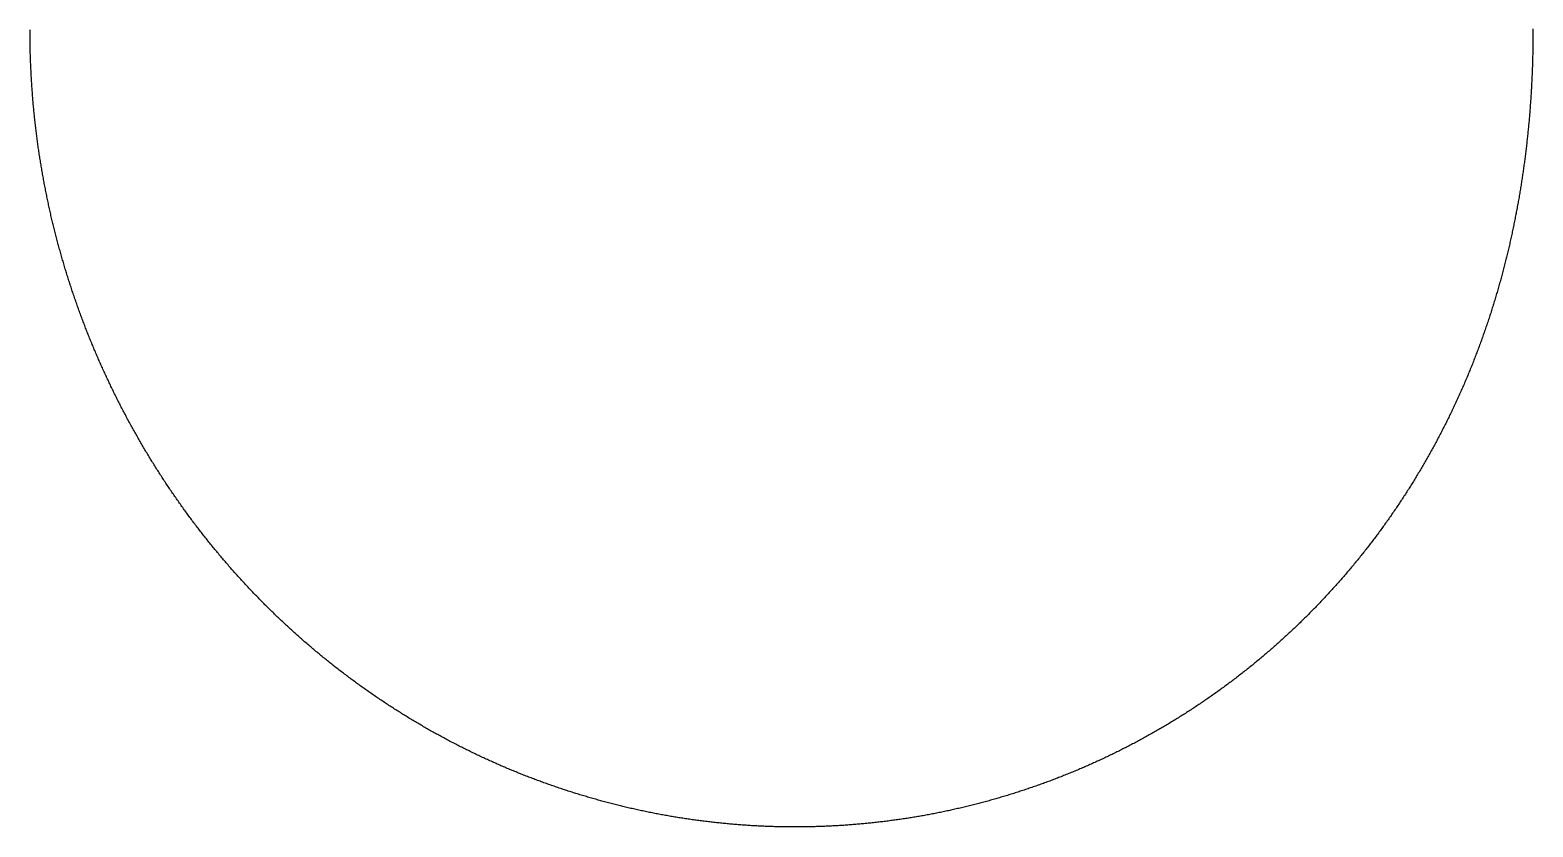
# Model space of a CAD drawing. Header units: metres. Extents: x -294 to 245, y -286 to 287.
# Drawn here: x -294 to 245, y -286 to 0 of the extents above; entities that cross this region are included whole.
import ezdxf

# ---------------------------------------------------------------- set-up
doc = ezdxf.new("R2010")
doc.units = ezdxf.units.M

msp = doc.modelspace()

# ---------------------------------------------------------------- linework, layer by layer
msp.add_lwpolyline([(245.16, 0.94), (245.16, 0.46), (245.16, 0), (245.16, 0), (245.16, -0.03), (245.16, -0.52), (245.16, -1), (245.16, -1.49), (245.16, -1.49), (245.16, -1.98), (245.16, -2.46), (245.15, -2.95), (245.15, -3.44), (245.15, -3.92), (245.14, -4.41), (245.13, -4.9), (245.13, -5.38), (245.12, -5.87), (245.11, -6.36), (245.1, -6.84), (245.09, -7.33), (245.08, -7.82), (245.07, -8.3), (245.06, -8.79), (245.05, -9.28), (245.04, -9.76), (245.02, -10.25), (245.01, -10.74), (245, -11.22), (244.98, -11.71), (244.96, -12.2), (244.95, -12.68), (244.93, -13.17), (244.91, -13.66), (244.89, -14.14), (244.88, -14.63), (244.86, -15.11), (244.84, -15.6), (244.81, -16.09), (244.79, -16.57), (244.77, -17.06), (244.75, -17.55), (244.72, -18.03), (244.7, -18.52), (244.68, -19), (244.65, -19.49), (244.62, -19.98), (244.6, -20.46), (244.57, -20.95), (244.54, -21.43), (244.51, -21.92), (244.48, -22.41), (244.45, -22.89), (244.42, -23.38), (244.39, -23.86), (244.36, -24.35), (244.32, -24.84), (244.29, -25.32), (244.26, -25.81), (244.22, -26.29), (244.19, -26.78), (244.15, -27.26), (244.11, -27.75), (244.08, -28.23), (244.04, -28.72), (244, -29.2), (243.96, -29.69), (243.92, -30.17), (243.88, -30.66), (243.84, -31.14), (243.79, -31.63), (243.75, -32.11), (243.71, -32.6), (243.66, -33.08), (243.62, -33.57), (243.57, -34.05), (243.53, -34.54), (243.48, -35.02), (243.43, -35.51), (243.38, -35.99), (243.33, -36.48), (243.28, -36.96), (243.23, -37.44), (243.18, -37.93), (243.13, -38.41), (243.08, -38.9), (243.03, -39.38), (242.97, -39.86), (242.92, -40.35), (242.86, -40.83), (242.81, -41.31), (242.75, -41.8), (242.69, -42.28), (242.63, -42.76), (242.57, -43.25), (242.52, -43.73), (242.46, -44.21), (242.39, -44.7), (242.33, -45.18), (242.27, -45.66), (242.21, -46.15), (242.14, -46.63), (242.08, -47.11), (242.01, -47.59), (241.95, -48.08), (241.88, -48.56), (241.82, -49.04), (241.75, -49.52), (241.68, -50), (241.61, -50.49), (241.54, -50.97), (241.47, -51.45), (241.4, -51.93), (241.33, -52.41), (241.25, -52.89), (241.18, -53.37), (241.11, -53.86), (241.03, -54.34), (240.96, -54.82), (240.88, -55.3), (240.8, -55.78), (240.72, -56.26), (240.65, -56.74), (240.57, -57.22), (240.49, -57.7), (240.41, -58.18), (240.32, -58.66), (240.24, -59.14), (240.16, -59.62), (240.08, -60.1), (239.99, -60.58), (239.91, -61.06), (239.82, -61.54), (239.74, -62.02), (239.65, -62.49), (239.56, -62.97), (239.47, -63.45), (239.38, -63.93), (239.29, -64.41), (239.2, -64.89), (239.11, -65.37), (239.02, -65.84), (238.93, -66.32), (238.83, -66.8), (238.74, -67.28), (238.64, -67.75), (238.55, -68.23), (238.45, -68.71), (238.35, -69.19), (238.26, -69.66), (238.16, -70.14), (238.06, -70.62), (237.96, -71.09), (237.86, -71.57), (237.76, -72.04), (237.65, -72.52), (237.55, -73), (237.45, -73.47), (237.34, -73.95), (237.24, -74.42), (237.13, -74.9), (237.02, -75.37), (236.92, -75.85), (236.81, -76.32), (236.7, -76.8), (236.59, -77.27), (236.48, -77.74), (236.37, -78.22), (236.26, -78.69), (236.14, -79.17), (236.03, -79.64), (235.92, -80.11), (235.8, -80.59), (235.69, -81.06), (235.57, -81.53), (235.45, -82), (235.33, -82.48), (235.22, -82.95), (235.1, -83.42), (234.98, -83.89), (234.85, -84.36), (234.73, -84.83), (234.61, -85.3), (234.49, -85.78), (234.36, -86.25), (234.24, -86.72), (234.11, -87.19), (233.99, -87.66), (233.86, -88.13), (233.73, -88.6), (233.6, -89.07), (233.47, -89.54), (233.34, -90.01), (233.21, -90.47), (233.08, -90.94), (232.95, -91.41), (232.82, -91.88), (232.68, -92.35), (232.55, -92.82), (232.41, -93.28), (232.28, -93.75), (232.14, -94.22), (232, -94.68), (231.86, -95.15), (231.72, -95.62), (231.58, -96.08), (231.44, -96.55), (231.3, -97.01), (231.16, -97.48), (231.02, -97.95), (230.87, -98.41), (230.73, -98.88), (230.58, -99.34), (230.44, -99.8), (230.29, -100.27), (230.14, -100.73), (229.99, -101.2), (229.84, -101.66), (229.69, -102.12), (229.54, -102.58), (229.39, -103.05), (229.24, -103.51), (229.08, -103.97), (228.93, -104.43), (228.78, -104.89), (228.62, -105.36), (228.46, -105.82), (228.31, -106.28), (228.15, -106.74), (227.99, -107.2), (227.83, -107.66), (227.67, -108.12), (227.51, -108.58), (227.35, -109.04), (227.18, -109.5), (227.02, -109.95), (226.86, -110.41), (226.69, -110.87), (226.53, -111.33), (226.36, -111.79), (226.19, -112.24), (226.02, -112.7), (225.86, -113.16), (225.69, -113.61), (225.52, -114.07), (225.34, -114.52), (225.17, -114.98), (225, -115.43), (224.83, -115.89), (224.65, -116.34), (224.48, -116.8), (224.3, -117.25), (224.12, -117.7), (223.95, -118.16), (223.77, -118.61), (223.59, -119.06), (223.41, -119.52), (223.23, -119.97), (223.05, -120.42), (222.86, -120.87), (222.68, -121.32), (222.5, -121.77), (222.31, -122.22), (222.13, -122.67), (221.94, -123.12), (221.75, -123.57), (221.57, -124.02), (221.38, -124.47), (221.19, -124.92), (221, -125.37), (220.81, -125.81), (220.61, -126.26), (220.42, -126.71), (220.23, -127.16), (220.03, -127.6), (219.84, -128.05), (219.64, -128.49), (219.45, -128.94), (219.25, -129.38), (219.05, -129.83), (218.85, -130.27), (218.65, -130.72), (218.45, -131.16), (218.25, -131.6), (218.05, -132.05), (217.85, -132.49), (217.64, -132.93), (217.44, -133.37), (217.23, -133.81), (217.03, -134.26), (216.82, -134.7), (216.61, -135.14), (216.41, -135.58), (216.2, -136.02), (215.99, -136.46), (215.78, -136.89), (215.57, -137.33), (215.35, -137.77), (215.14, -138.21), (214.93, -138.65), (214.71, -139.08), (214.5, -139.52), (214.28, -139.96), (214.07, -140.39), (213.85, -140.83), (213.63, -141.26), (213.41, -141.7), (213.19, -142.13), (212.97, -142.57), (212.75, -143), (212.53, -143.43), (212.3, -143.86), (212.08, -144.3), (211.85, -144.73), (211.63, -145.16), (211.4, -145.59), (211.18, -146.02), (210.95, -146.45), (210.72, -146.88), (210.49, -147.31), (210.26, -147.74), (210.03, -148.17), (209.8, -148.6), (209.57, -149.03), (209.33, -149.45), (209.1, -149.88), (208.87, -150.31), (208.63, -150.73), (208.39, -151.16), (208.16, -151.58), (207.92, -152.01), (207.68, -152.43), (207.44, -152.86), (207.2, -153.28), (206.96, -153.7), (206.72, -154.13), (206.48, -154.55), (206.23, -154.97), (205.99, -155.39), (205.75, -155.81), (205.5, -156.23), (205.26, -156.65), (205.01, -157.07), (204.76, -157.49), (204.51, -157.91), (204.26, -158.33), (204.01, -158.75), (203.76, -159.16), (203.51, -159.58), (203.26, -160), (203.01, -160.41), (202.75, -160.83), (202.5, -161.24), (202.24, -161.66), (201.99, -162.07), (201.73, -162.49), (201.47, -162.9), (201.22, -163.31), (200.96, -163.72), (200.7, -164.14), (200.44, -164.55), (200.18, -164.96), (199.91, -165.37), (199.65, -165.78), (199.39, -166.19), (199.12, -166.6), (198.86, -167), (198.59, -167.41), (198.33, -167.82), (198.06, -168.23), (197.79, -168.63), (197.52, -169.04), (197.25, -169.45), (196.98, -169.85), (196.71, -170.25), (196.44, -170.66), (196.17, -171.06), (195.9, -171.47), (195.62, -171.87), (195.35, -172.27), (195.07, -172.67), (194.8, -173.07), (194.52, -173.47), (194.24, -173.87), (193.97, -174.27), (193.69, -174.67), (193.41, -175.07), (193.13, -175.47), (192.85, -175.86), (192.56, -176.26), (192.28, -176.66), (192, -177.05), (191.71, -177.45), (191.43, -177.84), (191.14, -178.24), (190.86, -178.63), (190.57, -179.03), (190.28, -179.42), (189.99, -179.81), (189.71, -180.2), (189.42, -180.59), (189.12, -180.98), (188.83, -181.37), (188.54, -181.76), (188.25, -182.15), (187.96, -182.54), (187.66, -182.93), (187.37, -183.32), (187.07, -183.7), (186.77, -184.09), (186.48, -184.47), (186.18, -184.86), (185.88, -185.24), (185.58, -185.63), (185.28, -186.01), (184.98, -186.39), (184.68, -186.78), (184.38, -187.16), (184.08, -187.54), (183.77, -187.92), (183.47, -188.3), (183.16, -188.68), (182.86, -189.06), (182.55, -189.44), (182.25, -189.82), (181.94, -190.19), (181.63, -190.57), (181.32, -190.95), (181.01, -191.32), (180.7, -191.7), (180.39, -192.07), (180.08, -192.44), (179.76, -192.82), (179.45, -193.19), (179.14, -193.56), (178.82, -193.93), (178.51, -194.3), (178.19, -194.67), (177.88, -195.04), (177.56, -195.41), (177.24, -195.78), (176.92, -196.15), (176.6, -196.52), (176.28, -196.88), (175.96, -197.25), (175.64, -197.62), (175.32, -197.98), (175, -198.35), (174.67, -198.71), (174.35, -199.07), (174.02, -199.44), (173.7, -199.8), (173.37, -200.16), (173.04, -200.52), (172.72, -200.88), (172.39, -201.24), (172.06, -201.6), (171.73, -201.96), (171.4, -202.31), (171.07, -202.67), (170.74, -203.03), (170.41, -203.38), (170.07, -203.74), (169.74, -204.09), (169.41, -204.45), (169.07, -204.8), (168.74, -205.15), (168.4, -205.5), (168.06, -205.86), (167.72, -206.21), (167.39, -206.56), (167.05, -206.91), (166.71, -207.26), (166.37, -207.6), (166.03, -207.95), (165.69, -208.3), (165.34, -208.65), (165, -208.99), (164.66, -209.34), (164.31, -209.68), (163.97, -210.02), (163.62, -210.37), (163.28, -210.71), (162.93, -211.05), (162.59, -211.39), (162.24, -211.73), (161.89, -212.07), (161.54, -212.41), (161.19, -212.75), (160.84, -213.09), (160.49, -213.43), (160.14, -213.76), (159.79, -214.1), (159.43, -214.44), (159.08, -214.77), (158.72, -215.1), (158.37, -215.44), (158.01, -215.77), (157.66, -216.1), (157.3, -216.43), (156.95, -216.76), (156.59, -217.09), (156.23, -217.42), (155.87, -217.75), (155.51, -218.08), (155.15, -218.41), (154.79, -218.73), (154.43, -219.06), (154.07, -219.39), (153.7, -219.71), (153.34, -220.03), (152.98, -220.36), (152.61, -220.68), (152.25, -221), (151.88, -221.32), (151.51, -221.64), (151.15, -221.96), (150.78, -222.28), (150.41, -222.6), (150.04, -222.92), (149.67, -223.24), (149.3, -223.55), (148.93, -223.87), (148.56, -224.18), (148.19, -224.5), (147.82, -224.81), (147.44, -225.12), (147.07, -225.44), (146.7, -225.75), (146.32, -226.06), (145.95, -226.37), (145.57, -226.68), (145.2, -226.99), (144.82, -227.3), (144.44, -227.6), (144.06, -227.91), (143.68, -228.21), (143.3, -228.52), (142.93, -228.82), (142.54, -229.13), (142.16, -229.43), (141.78, -229.73), (141.4, -230.04), (141.02, -230.34), (140.63, -230.64), (140.25, -230.94), (139.87, -231.23), (139.48, -231.53), (139.1, -231.83), (138.71, -232.13), (138.32, -232.42), (137.94, -232.72), (137.55, -233.01), (137.16, -233.31), (136.77, -233.6), (136.38, -233.89), (135.99, -234.18), (135.6, -234.47), (135.21, -234.76), (134.82, -235.05), (134.43, -235.34), (134.04, -235.63), (133.64, -235.92), (133.25, -236.2), (132.85, -236.49), (132.46, -236.77), (132.06, -237.06), (131.67, -237.34), (131.27, -237.62), (130.88, -237.91), (130.48, -238.19), (130.08, -238.47), (129.68, -238.75), (129.28, -239.03), (128.88, -239.3), (128.48, -239.58), (128.08, -239.86), (127.68, -240.13), (127.28, -240.41), (126.88, -240.68), (126.48, -240.96), (126.07, -241.23), (125.67, -241.5), (125.27, -241.77), (124.86, -242.04), (124.46, -242.31), (124.05, -242.58), (123.64, -242.85), (123.24, -243.12), (122.83, -243.39), (122.42, -243.65), (122.01, -243.92), (121.61, -244.18), (121.2, -244.45), (120.79, -244.71), (120.38, -244.97), (119.97, -245.23), (119.56, -245.49), (119.14, -245.75), (118.73, -246.01), (118.32, -246.27), (117.91, -246.53), (117.49, -246.78), (117.08, -247.04), (116.66, -247.3), (116.25, -247.55), (115.83, -247.8), (115.42, -248.06), (115, -248.31), (114.58, -248.56), (114.17, -248.81), (113.75, -249.06), (113.33, -249.31), (112.91, -249.56), (112.49, -249.81), (112.07, -250.05), (111.65, -250.3), (111.23, -250.54), (110.81, -250.79), (110.39, -251.03), (109.97, -251.27), (109.55, -251.52), (109.12, -251.76), (108.7, -252), (108.28, -252.24), (107.85, -252.48), (107.43, -252.71), (107, -252.95), (106.58, -253.19), (106.15, -253.42), (105.72, -253.66), (105.3, -253.89), (104.87, -254.13), (104.44, -254.36), (104.01, -254.59), (103.59, -254.82), (103.16, -255.05), (102.73, -255.28), (102.3, -255.51), (101.87, -255.74), (101.44, -255.96), (101.01, -256.19), (100.57, -256.41), (100.14, -256.64), (99.71, -256.86), (99.28, -257.08), (98.84, -257.31), (98.41, -257.53), (97.98, -257.75), (97.54, -257.97), (97.11, -258.19), (96.67, -258.4), (96.24, -258.62), (95.8, -258.84), (95.36, -259.05), (94.93, -259.27), (94.49, -259.48), (94.05, -259.69), (93.61, -259.91), (93.17, -260.12), (92.74, -260.33), (92.3, -260.54), (91.86, -260.75), (91.42, -260.95), (90.98, -261.16), (90.53, -261.37), (90.09, -261.57), (89.65, -261.78), (89.21, -261.98), (88.77, -262.18), (88.32, -262.39), (87.88, -262.59), (87.44, -262.79), (86.99, -262.99), (86.55, -263.19), (86.1, -263.38), (85.66, -263.58), (85.21, -263.78), (84.77, -263.97), (84.32, -264.17), (83.88, -264.36), (83.43, -264.55), (82.98, -264.75), (82.53, -264.94), (82.09, -265.13), (81.64, -265.32), (81.19, -265.51), (80.74, -265.69), (80.29, -265.88), (79.84, -266.07), (79.39, -266.25), (78.94, -266.44), (78.49, -266.62), (78.04, -266.8), (77.59, -266.99), (77.13, -267.17), (76.68, -267.35), (76.23, -267.53), (75.78, -267.71), (75.32, -267.88), (74.87, -268.06), (74.42, -268.24), (73.96, -268.41), (73.51, -268.59), (73.05, -268.76), (72.6, -268.93), (72.14, -269.1), (71.69, -269.27), (71.23, -269.44), (70.77, -269.61), (70.32, -269.78), (69.86, -269.95), (69.4, -270.12), (68.95, -270.28), (68.49, -270.45), (68.03, -270.61), (67.57, -270.77), (67.11, -270.94), (66.65, -271.1), (66.19, -271.26), (65.73, -271.42), (65.27, -271.58), (64.81, -271.74), (64.35, -271.89), (63.89, -272.05), (63.43, -272.2), (62.97, -272.36), (62.51, -272.51), (62.04, -272.67), (61.58, -272.82), (61.12, -272.97), (60.66, -273.12), (60.19, -273.27), (59.73, -273.42), (59.27, -273.57), (58.8, -273.71), (58.34, -273.86), (57.87, -274), (57.41, -274.15), (56.94, -274.29), (56.48, -274.43), (56.01, -274.57), (55.55, -274.72), (55.08, -274.86), (54.61, -274.99), (54.15, -275.13), (53.68, -275.27), (53.21, -275.41), (52.74, -275.54), (52.28, -275.68), (51.81, -275.81), (51.34, -275.94), (50.87, -276.07), (50.4, -276.21), (49.93, -276.34), (49.46, -276.46), (48.99, -276.59), (48.52, -276.72), (48.05, -276.85), (47.58, -276.97), (47.11, -277.1), (46.64, -277.22), (46.17, -277.34), (45.7, -277.47), (45.23, -277.59), (44.76, -277.71), (44.29, -277.83), (43.81, -277.95), (43.34, -278.06), (42.87, -278.18), (42.4, -278.3), (41.92, -278.41), (41.45, -278.53), (40.98, -278.64), (40.5, -278.75), (40.03, -278.87), (39.56, -278.98), (39.08, -279.09), (38.61, -279.19), (38.13, -279.3), (37.66, -279.41), (37.18, -279.52), (36.71, -279.62), (36.23, -279.73), (35.76, -279.83), (35.28, -279.93), (34.8, -280.04), (34.33, -280.14), (33.85, -280.24), (33.38, -280.34), (32.9, -280.43), (32.42, -280.53), (31.94, -280.63), (31.47, -280.72), (30.99, -280.82), (30.51, -280.91), (30.03, -281.01), (29.56, -281.1), (29.08, -281.19), (28.6, -281.28), (28.12, -281.37), (27.64, -281.46), (27.16, -281.55), (26.69, -281.63), (26.21, -281.72), (25.73, -281.8), (25.25, -281.89), (24.77, -281.97), (24.29, -282.05), (23.81, -282.13), (23.33, -282.21), (22.85, -282.29), (22.37, -282.37), (21.89, -282.45), (21.41, -282.53), (20.93, -282.6), (20.44, -282.68), (19.96, -282.75), (19.48, -282.83), (19, -282.9), (18.52, -282.97), (18.04, -283.04), (17.56, -283.11), (17.07, -283.18), (16.59, -283.25), (16.11, -283.31), (15.63, -283.38), (15.14, -283.45), (14.66, -283.51), (14.18, -283.57), (13.7, -283.64), (13.21, -283.7), (12.73, -283.76), (12.25, -283.82), (11.76, -283.88), (11.28, -283.93), (10.8, -283.99), (10.31, -284.05), (9.83, -284.1), (9.35, -284.16), (8.86, -284.21), (8.38, -284.26), (7.9, -284.32), (7.41, -284.37), (6.93, -284.42), (6.44, -284.47), (5.96, -284.51), (5.47, -284.56), (4.99, -284.61), (4.5, -284.65), (4.02, -284.7), (3.54, -284.74), (3.05, -284.78), (2.57, -284.83), (2.08, -284.87), (1.6, -284.91), (1.11, -284.95), (0.62, -284.98), (0.14, -285.02), (-0.35, -285.06), (-0.83, -285.09), (-1.32, -285.13), (-1.8, -285.16), (-2.29, -285.19), (-2.77, -285.23), (-3.26, -285.26), (-3.75, -285.29), (-4.23, -285.32), (-4.72, -285.34), (-5.2, -285.37), (-5.69, -285.4), (-6.18, -285.42), (-6.66, -285.45), (-7.15, -285.47), (-7.63, -285.5), (-8.12, -285.52), (-8.61, -285.54), (-9.09, -285.56), (-9.58, -285.58), (-10.07, -285.6), (-10.55, -285.61), (-11.04, -285.63), (-11.53, -285.65), (-12.01, -285.66), (-12.5, -285.67), (-12.99, -285.69), (-13.47, -285.7), (-13.96, -285.71), (-14.45, -285.72), (-14.93, -285.73), (-15.42, -285.74), (-15.91, -285.74), (-16.39, -285.75), (-16.88, -285.76), (-17.37, -285.76), (-17.85, -285.77), (-18.34, -285.77), (-18.83, -285.77), (-19.31, -285.77), (-19.8, -285.77), (-20.29, -285.77), (-20.77, -285.77), (-21.26, -285.77), (-21.75, -285.76), (-22.23, -285.76), (-22.72, -285.76), (-23.21, -285.75), (-23.69, -285.74), (-24.18, -285.73), (-24.67, -285.73), (-25.15, -285.72), (-25.64, -285.71), (-26.13, -285.69), (-26.61, -285.68), (-27.1, -285.67), (-27.59, -285.65), (-28.07, -285.64), (-28.56, -285.62), (-29.05, -285.61), (-29.53, -285.59), (-30.02, -285.57), (-30.51, -285.55), (-30.99, -285.53), (-31.48, -285.51), (-31.96, -285.49), (-32.45, -285.46), (-32.94, -285.44), (-33.42, -285.41), (-33.91, -285.39), (-34.39, -285.36), (-34.88, -285.33), (-35.37, -285.31), (-35.85, -285.28), (-36.34, -285.25), (-36.82, -285.21), (-37.31, -285.18), (-37.8, -285.15), (-38.28, -285.12), (-38.77, -285.08), (-39.25, -285.04), (-39.74, -285.01), (-40.22, -284.97), (-40.71, -284.93), (-41.19, -284.89), (-41.68, -284.85), (-42.16, -284.81), (-42.65, -284.77), (-43.13, -284.73), (-43.62, -284.68), (-44.1, -284.64), (-44.59, -284.59), (-45.07, -284.55), (-45.56, -284.5), (-46.04, -284.45), (-46.53, -284.4), (-47.01, -284.35), (-47.49, -284.3), (-47.98, -284.25), (-48.46, -284.2), (-48.95, -284.14), (-49.43, -284.09), (-49.91, -284.03), (-50.4, -283.98), (-50.88, -283.92), (-51.36, -283.86), (-51.85, -283.8), (-52.33, -283.74), (-52.81, -283.68), (-53.3, -283.62), (-53.78, -283.56), (-54.26, -283.49), (-54.74, -283.43), (-55.23, -283.36), (-55.71, -283.3), (-56.19, -283.23), (-56.67, -283.16), (-57.15, -283.09), (-57.64, -283.02), (-58.12, -282.95), (-58.6, -282.88), (-59.08, -282.81), (-59.56, -282.74), (-60.04, -282.66), (-60.52, -282.59), (-61, -282.51), (-61.48, -282.44), (-61.97, -282.36), (-62.45, -282.28), (-62.93, -282.2), (-63.41, -282.12), (-63.89, -282.04), (-64.37, -281.96), (-64.85, -281.87), (-65.33, -281.79), (-65.8, -281.71), (-66.28, -281.62), (-66.76, -281.53), (-67.24, -281.45), (-67.72, -281.36), (-68.2, -281.27), (-68.68, -281.18), (-69.16, -281.09), (-69.63, -281), (-70.11, -280.9), (-70.59, -280.81), (-71.07, -280.72), (-71.54, -280.62), (-72.02, -280.53), (-72.5, -280.43), (-72.98, -280.33), (-73.45, -280.23), (-73.93, -280.13), (-74.4, -280.03), (-74.88, -279.93), (-75.36, -279.83), (-75.83, -279.72), (-76.31, -279.62), (-76.78, -279.52), (-77.26, -279.41), (-77.73, -279.3), (-78.21, -279.2), (-78.68, -279.09), (-79.16, -278.98), (-79.63, -278.87), (-80.11, -278.76), (-80.58, -278.65), (-81.05, -278.53), (-81.53, -278.42), (-82, -278.3), (-82.47, -278.19), (-82.94, -278.07), (-83.42, -277.96), (-83.89, -277.84), (-84.36, -277.72), (-84.83, -277.6), (-85.31, -277.48), (-85.78, -277.36), (-86.25, -277.24), (-86.72, -277.11), (-87.19, -276.99), (-87.66, -276.87), (-88.13, -276.74), (-88.6, -276.61), (-89.07, -276.49), (-89.54, -276.36), (-90.01, -276.23), (-90.48, -276.1), (-90.95, -275.97), (-91.42, -275.84), (-91.88, -275.7), (-92.35, -275.57), (-92.82, -275.44), (-93.29, -275.3), (-93.76, -275.17), (-94.22, -275.03), (-94.69, -274.89), (-95.16, -274.75), (-95.62, -274.61), (-96.09, -274.47), (-96.55, -274.33), (-97.02, -274.19), (-97.49, -274.05), (-97.95, -273.9), (-98.42, -273.76), (-98.88, -273.61), (-99.34, -273.47), (-99.81, -273.32), (-100.27, -273.17), (-100.74, -273.03), (-101.2, -272.88), (-101.66, -272.73), (-102.13, -272.57), (-102.59, -272.42), (-103.05, -272.27), (-103.51, -272.12), (-103.97, -271.96), (-104.43, -271.81), (-104.9, -271.65), (-105.36, -271.49), (-105.82, -271.34), (-106.28, -271.18), (-106.74, -271.02), (-107.2, -270.86), (-107.66, -270.7), (-108.12, -270.53), (-108.57, -270.37), (-109.03, -270.21), (-109.49, -270.04), (-109.95, -269.88), (-110.41, -269.71), (-110.86, -269.54), (-111.32, -269.38), (-111.78, -269.21), (-112.23, -269.04), (-112.69, -268.87), (-113.14, -268.7), (-113.6, -268.53), (-114.05, -268.35), (-114.51, -268.18), (-114.96, -268), (-115.42, -267.83), (-115.87, -267.65), (-116.33, -267.48), (-116.78, -267.3), (-117.23, -267.12), (-117.68, -266.94), (-118.14, -266.76), (-118.59, -266.58), (-119.04, -266.4), (-119.49, -266.21), (-119.94, -266.03), (-120.39, -265.85), (-120.84, -265.66), (-121.29, -265.48), (-121.74, -265.29), (-122.19, -265.1), (-122.64, -264.91), (-123.09, -264.72), (-123.54, -264.53), (-123.98, -264.34), (-124.43, -264.15), (-124.88, -263.96), (-125.33, -263.77), (-125.77, -263.57), (-126.22, -263.38), (-126.66, -263.18), (-127.11, -262.98), (-127.55, -262.79), (-128, -262.59), (-128.44, -262.39), (-128.89, -262.19), (-129.33, -261.99), (-129.77, -261.79), (-130.22, -261.59), (-130.66, -261.38), (-131.1, -261.18), (-131.54, -260.98), (-131.98, -260.77), (-132.43, -260.56), (-132.87, -260.36), (-133.31, -260.15), (-133.75, -259.94), (-134.19, -259.73), (-134.62, -259.52), (-135.06, -259.31), (-135.5, -259.1), (-135.94, -258.89), (-136.38, -258.67), (-136.81, -258.46), (-137.25, -258.24), (-137.69, -258.03), (-138.12, -257.81), (-138.56, -257.59), (-138.99, -257.38), (-139.43, -257.16), (-139.86, -256.94), (-140.3, -256.72), (-140.73, -256.5), (-141.17, -256.28), (-141.6, -256.05), (-142.03, -255.83), (-142.46, -255.61), (-142.89, -255.38), (-143.33, -255.16), (-143.76, -254.93), (-144.19, -254.7), (-144.62, -254.47), (-145.05, -254.24), (-145.48, -254.01), (-145.9, -253.78), (-146.33, -253.55), (-146.76, -253.32), (-147.19, -253.09), (-147.62, -252.85), (-148.04, -252.62), (-148.47, -252.39), (-148.89, -252.15), (-149.32, -251.91), (-149.74, -251.68), (-150.17, -251.44), (-150.59, -251.2), (-151.02, -250.96), (-151.44, -250.72), (-151.86, -250.48), (-152.29, -250.24), (-152.71, -249.99), (-153.13, -249.75), (-153.55, -249.51), (-153.97, -249.26), (-154.39, -249.01), (-154.81, -248.77), (-155.23, -248.52), (-155.65, -248.27), (-156.07, -248.02), (-156.49, -247.78), (-156.9, -247.53), (-157.32, -247.27), (-157.74, -247.02), (-158.15, -246.77), (-158.57, -246.52), (-158.98, -246.26), (-159.4, -246.01), (-159.81, -245.75), (-160.23, -245.5), (-160.64, -245.24), (-161.05, -244.98), (-161.47, -244.72), (-161.88, -244.47), (-162.29, -244.21), (-162.7, -243.95), (-163.11, -243.68), (-163.52, -243.42), (-163.93, -243.16), (-164.34, -242.9), (-164.75, -242.63), (-165.16, -242.37), (-165.57, -242.1), (-165.97, -241.83), (-166.38, -241.57), (-166.79, -241.3), (-167.19, -241.03), (-167.6, -240.76), (-168, -240.49), (-168.41, -240.22), (-168.81, -239.95), (-169.22, -239.68), (-169.62, -239.4), (-170.02, -239.13), (-170.42, -238.86), (-170.83, -238.58), (-171.23, -238.31), (-171.63, -238.03), (-172.03, -237.75), (-172.43, -237.47), (-172.83, -237.2), (-173.23, -236.92), (-173.62, -236.64), (-174.02, -236.36), (-174.42, -236.07), (-174.82, -235.79), (-175.21, -235.51), (-175.61, -235.23), (-176, -234.94), (-176.4, -234.66), (-176.79, -234.37), (-177.19, -234.09), (-177.58, -233.8), (-177.97, -233.51), (-178.36, -233.22), (-178.75, -232.93), (-179.15, -232.64), (-179.54, -232.35), (-179.93, -232.06), (-180.32, -231.77), (-180.7, -231.48), (-181.09, -231.18), (-181.48, -230.89), (-181.87, -230.59), (-182.26, -230.3), (-182.64, -230), (-183.03, -229.71), (-183.41, -229.41), (-183.8, -229.11), (-184.18, -228.81), (-184.57, -228.51), (-184.95, -228.21), (-185.33, -227.91), (-185.71, -227.61), (-186.1, -227.31), (-186.48, -227.01), (-186.86, -226.7), (-187.24, -226.4), (-187.62, -226.09), (-188, -225.79), (-188.38, -225.48), (-188.75, -225.18), (-189.13, -224.87), (-189.51, -224.56), (-189.88, -224.25), (-190.26, -223.94), (-190.63, -223.63), (-191.01, -223.32), (-191.38, -223.01), (-191.76, -222.7), (-192.13, -222.38), (-192.5, -222.07), (-192.87, -221.76), (-193.25, -221.44), (-193.62, -221.13), (-193.99, -220.81), (-194.36, -220.49), (-194.73, -220.18), (-195.09, -219.86), (-195.46, -219.54), (-195.83, -219.22), (-196.2, -218.9), (-196.56, -218.58), (-196.93, -218.26), (-197.29, -217.94), (-197.66, -217.61), (-198.02, -217.29), (-198.39, -216.97), (-198.75, -216.64), (-199.11, -216.32), (-199.47, -215.99), (-199.83, -215.67), (-200.19, -215.34), (-200.55, -215.01), (-200.91, -214.68), (-201.27, -214.35), (-201.63, -214.02), (-201.99, -213.69), (-202.35, -213.36), (-202.7, -213.03), (-203.06, -212.7), (-203.41, -212.37), (-203.77, -212.03), (-204.12, -211.7), (-204.48, -211.37), (-204.83, -211.03), (-205.18, -210.7), (-205.53, -210.36), (-205.89, -210.02), (-206.24, -209.69), (-206.59, -209.35), (-206.94, -209.01), (-207.29, -208.67), (-207.63, -208.33), (-207.98, -207.99), (-208.33, -207.65), (-208.68, -207.31), (-209.02, -206.96), (-209.37, -206.62), (-209.71, -206.28), (-210.06, -205.93), (-210.4, -205.59), (-210.74, -205.24), (-211.08, -204.9), (-211.43, -204.55), (-211.77, -204.2), (-212.11, -203.85), (-212.45, -203.51), (-212.79, -203.16), (-213.13, -202.81), (-213.46, -202.46), (-213.8, -202.11), (-214.14, -201.75), (-214.47, -201.4), (-214.81, -201.05), (-215.14, -200.7), (-215.48, -200.34), (-215.81, -199.99), (-216.15, -199.63), (-216.48, -199.28), (-216.81, -198.92), (-217.14, -198.57), (-217.47, -198.21), (-217.8, -197.85), (-218.13, -197.49), (-218.46, -197.13), (-218.79, -196.77), (-219.12, -196.41), (-219.44, -196.05), (-219.77, -195.69), (-220.1, -195.33), (-220.42, -194.97), (-220.75, -194.61), (-221.07, -194.24), (-221.39, -193.88), (-221.72, -193.51), (-222.04, -193.15), (-222.36, -192.78), (-222.68, -192.42), (-223, -192.05), (-223.32, -191.68), (-223.64, -191.31), (-223.96, -190.95), (-224.27, -190.58), (-224.59, -190.21), (-224.91, -189.84), (-225.22, -189.47), (-225.54, -189.1), (-225.85, -188.72), (-226.16, -188.35), (-226.48, -187.98), (-226.79, -187.61), (-227.1, -187.23), (-227.41, -186.86), (-227.72, -186.48), (-228.03, -186.11), (-228.34, -185.73), (-228.65, -185.35), (-228.96, -184.98), (-229.27, -184.6), (-229.57, -184.22), (-229.88, -183.84), (-230.18, -183.46), (-230.49, -183.08), (-230.79, -182.7), (-231.1, -182.32), (-231.4, -181.94), (-231.7, -181.56), (-232, -181.18), (-232.3, -180.79), (-232.6, -180.41), (-232.9, -180.03), (-233.2, -179.64), (-233.5, -179.26), (-233.79, -178.87), (-234.09, -178.49), (-234.39, -178.1), (-234.68, -177.71), (-234.98, -177.33), (-235.27, -176.94), (-235.56, -176.55), (-235.86, -176.16), (-236.15, -175.77), (-236.44, -175.38), (-236.73, -174.99), (-237.02, -174.6), (-237.31, -174.21), (-237.6, -173.82), (-237.89, -173.42), (-238.17, -173.03), (-238.46, -172.64), (-238.75, -172.24), (-239.03, -171.85), (-239.32, -171.45), (-239.6, -171.06), (-239.88, -170.66), (-240.17, -170.27), (-240.45, -169.87), (-240.73, -169.47), (-241.01, -169.07), (-241.29, -168.67), (-241.57, -168.28), (-241.85, -167.88), (-242.12, -167.48), (-242.4, -167.08), (-242.68, -166.68), (-242.95, -166.27), (-243.23, -165.87), (-243.5, -165.47), (-243.78, -165.07), (-244.05, -164.67), (-244.32, -164.26), (-244.59, -163.86), (-244.86, -163.45), (-245.13, -163.05), (-245.4, -162.64), (-245.67, -162.24), (-245.94, -161.83), (-246.21, -161.42), (-246.47, -161.02), (-246.74, -160.61), (-247.01, -160.2), (-247.27, -159.79), (-247.53, -159.38), (-247.8, -158.97), (-248.06, -158.56), (-248.32, -158.15), (-248.58, -157.74), (-248.84, -157.33), (-249.1, -156.92), (-249.36, -156.51), (-249.62, -156.1), (-249.88, -155.68), (-250.14, -155.27), (-250.39, -154.86), (-250.65, -154.44), (-250.9, -154.03), (-251.16, -153.61), (-251.41, -153.2), (-251.66, -152.78), (-251.92, -152.36), (-252.17, -151.95), (-252.42, -151.53), (-252.67, -151.11), (-252.92, -150.69), (-253.17, -150.28), (-253.41, -149.86), (-253.66, -149.44), (-253.91, -149.02), (-254.16, -148.6), (-254.4, -148.18), (-254.65, -147.76), (-254.89, -147.34), (-255.13, -146.91), (-255.37, -146.49), (-255.62, -146.07), (-255.86, -145.65), (-256.1, -145.22), (-256.34, -144.8), (-256.58, -144.38), (-256.82, -143.95), (-257.05, -143.53), (-257.29, -143.1), (-257.53, -142.68), (-257.76, -142.25), (-258, -141.82), (-258.23, -141.4), (-258.46, -140.97), (-258.7, -140.54), (-258.93, -140.11), (-259.16, -139.69), (-259.39, -139.26), (-259.62, -138.83), (-259.85, -138.4), (-260.08, -137.97), (-260.31, -137.54), (-260.53, -137.11), (-260.76, -136.68), (-260.99, -136.25), (-261.21, -135.81), (-261.43, -135.38), (-261.66, -134.95), (-261.88, -134.52), (-262.1, -134.08), (-262.32, -133.65), (-262.55, -133.22), (-262.76, -132.78), (-262.98, -132.35), (-263.2, -131.91), (-263.42, -131.48), (-263.64, -131.04), (-263.85, -130.61), (-264.07, -130.17), (-264.28, -129.73), (-264.5, -129.29), (-264.71, -128.86), (-264.92, -128.42), (-265.14, -127.98), (-265.35, -127.54), (-265.56, -127.1), (-265.77, -126.66), (-265.98, -126.22), (-266.18, -125.79), (-266.39, -125.34), (-266.6, -124.9), (-266.81, -124.46), (-267.01, -124.02), (-267.22, -123.58), (-267.42, -123.14), (-267.62, -122.7), (-267.83, -122.25), (-268.03, -121.81), (-268.23, -121.37), (-268.43, -120.92), (-268.63, -120.48), (-268.83, -120.04), (-269.03, -119.59), (-269.22, -119.15), (-269.42, -118.7), (-269.62, -118.25), (-269.81, -117.81), (-270, -117.36), (-270.2, -116.92), (-270.39, -116.47), (-270.58, -116.02), (-270.77, -115.57), (-270.97, -115.13), (-271.16, -114.68), (-271.34, -114.23), (-271.53, -113.78), (-271.72, -113.33), (-271.91, -112.88), (-272.09, -112.43), (-272.28, -111.98), (-272.46, -111.53), (-272.65, -111.08), (-272.83, -110.63), (-273.01, -110.18), (-273.2, -109.73), (-273.38, -109.28), (-273.56, -108.82), (-273.74, -108.37), (-273.92, -107.92), (-274.09, -107.47), (-274.27, -107.01), (-274.45, -106.56), (-274.62, -106.1), (-274.8, -105.65), (-274.97, -105.2), (-275.15, -104.74), (-275.32, -104.29), (-275.49, -103.83), (-275.66, -103.38), (-275.83, -102.92), (-276, -102.46), (-276.17, -102.01), (-276.34, -101.55), (-276.51, -101.09), (-276.67, -100.64), (-276.84, -100.18), (-277.01, -99.72), (-277.17, -99.26), (-277.33, -98.8), (-277.5, -98.34), (-277.66, -97.89), (-277.82, -97.43), (-277.98, -96.97), (-278.14, -96.51), (-278.3, -96.05), (-278.46, -95.59), (-278.62, -95.13), (-278.77, -94.67), (-278.93, -94.2), (-279.08, -93.74), (-279.24, -93.28), (-279.39, -92.82), (-279.55, -92.36), (-279.7, -91.9), (-279.85, -91.43), (-280, -90.97), (-280.15, -90.51), (-280.3, -90.04), (-280.45, -89.58), (-280.6, -89.12), (-280.74, -88.65), (-280.89, -88.19), (-281.04, -87.72), (-281.18, -87.26), (-281.32, -86.79), (-281.47, -86.33), (-281.61, -85.86), (-281.75, -85.4), (-281.89, -84.93), (-282.03, -84.46), (-282.17, -84), (-282.31, -83.53), (-282.45, -83.06), (-282.58, -82.6), (-282.72, -82.13), (-282.86, -81.66), (-282.99, -81.2), (-283.12, -80.73), (-283.26, -80.26), (-283.39, -79.79), (-283.52, -79.32), (-283.65, -78.85), (-283.78, -78.38), (-283.91, -77.91), (-284.04, -77.44), (-284.17, -76.98), (-284.29, -76.51), (-284.42, -76.04), (-284.55, -75.56), (-284.67, -75.09), (-284.79, -74.62), (-284.92, -74.15), (-285.04, -73.68), (-285.16, -73.21), (-285.28, -72.74), (-285.4, -72.27), (-285.52, -71.79), (-285.64, -71.32), (-285.76, -70.85), (-285.87, -70.38), (-285.99, -69.9), (-286.1, -69.43), (-286.22, -68.96), (-286.33, -68.49), (-286.45, -68.01), (-286.56, -67.54), (-286.67, -67.06), (-286.78, -66.59), (-286.89, -66.12), (-287, -65.64), (-287.11, -65.17), (-287.21, -64.69), (-287.32, -64.22), (-287.43, -63.74), (-287.53, -63.27), (-287.63, -62.79), (-287.74, -62.32), (-287.84, -61.84), (-287.94, -61.36), (-288.04, -60.89), (-288.14, -60.41), (-288.24, -59.93), (-288.34, -59.46), (-288.44, -58.98), (-288.54, -58.5), (-288.63, -58.03), (-288.73, -57.55), (-288.82, -57.07), (-288.92, -56.59), (-289.01, -56.12), (-289.1, -55.64), (-289.19, -55.16), (-289.29, -54.68), (-289.38, -54.2), (-289.47, -53.73), (-289.55, -53.25), (-289.64, -52.77), (-289.73, -52.29), (-289.81, -51.81), (-289.9, -51.33), (-289.98, -50.85), (-290.07, -50.37), (-290.15, -49.89), (-290.23, -49.41), (-290.31, -48.93), (-290.39, -48.45), (-290.47, -47.97), (-290.55, -47.49), (-290.63, -47.01), (-290.71, -46.53), (-290.78, -46.05), (-290.86, -45.57), (-290.94, -45.09), (-291.01, -44.61), (-291.08, -44.13), (-291.16, -43.64), (-291.23, -43.16), (-291.3, -42.68), (-291.37, -42.2), (-291.44, -41.72), (-291.51, -41.24), (-291.57, -40.75), (-291.64, -40.27), (-291.71, -39.79), (-291.77, -39.31), (-291.84, -38.82), (-291.9, -38.34), (-291.96, -37.86), (-292.03, -37.38), (-292.09, -36.89), (-292.15, -36.41), (-292.21, -35.93), (-292.27, -35.44), (-292.33, -34.96), (-292.38, -34.48), (-292.44, -33.99), (-292.5, -33.51), (-292.55, -33.03), (-292.6, -32.54), (-292.66, -32.06), (-292.71, -31.58), (-292.76, -31.09), (-292.81, -30.61), (-292.86, -30.12), (-292.91, -29.64), (-292.96, -29.15), (-293.01, -28.67), (-293.06, -28.19), (-293.1, -27.7), (-293.15, -27.22), (-293.19, -26.73), (-293.24, -26.25), (-293.28, -25.76), (-293.32, -25.28), (-293.36, -24.79), (-293.4, -24.31), (-293.44, -23.82), (-293.48, -23.34), (-293.52, -22.85), (-293.56, -22.37), (-293.59, -21.88), (-293.63, -21.4), (-293.66, -20.91), (-293.7, -20.42), (-293.73, -19.94), (-293.76, -19.45), (-293.8, -18.97), (-293.83, -18.48), (-293.86, -18), (-293.89, -17.51), (-293.92, -17.02), (-293.94, -16.54), (-293.97, -16.05), (-294, -15.57), (-294.02, -15.08), (-294.05, -14.59), (-294.07, -14.11), (-294.09, -13.62), (-294.12, -13.13), (-294.14, -12.65), (-294.16, -12.16), (-294.18, -11.68), (-294.2, -11.19), (-294.21, -10.7), (-294.23, -10.22), (-294.25, -9.73), (-294.26, -9.24), (-294.28, -8.76), (-294.29, -8.27), (-294.31, -7.78), (-294.32, -7.3), (-294.33, -6.81), (-294.34, -6.32), (-294.35, -5.84), (-294.36, -5.35), (-294.37, -4.86), (-294.38, -4.38), (-294.38, -3.89), (-294.39, -3.4), (-294.39, -2.92), (-294.4, -2.43), (-294.4, -1.94), (-294.4, -1.46), (-294.41, -0.97), (-294.41, -0.48), (-294.41, 0), (-294.41, 0.49)])

doc.saveas('drawing.dxf')
